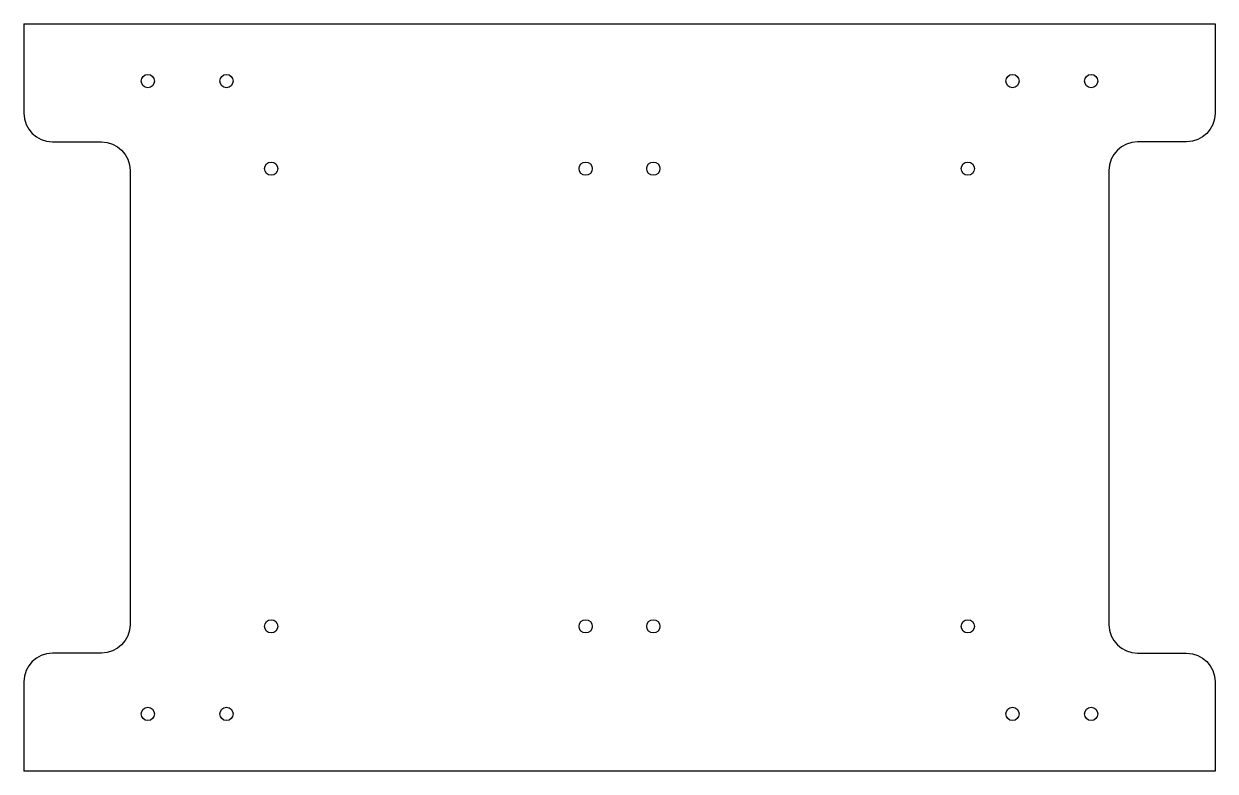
# Model space of a CAD drawing. Extents: x -167 to 167, y -104 to 104.
import ezdxf

# ---------------------------------------------------------------- set-up
doc = ezdxf.new("R2010")
doc.units = 0
doc.layers.get('0').update_dxf_attribs({"linetype": 'CONTINUOUS'})

msp = doc.modelspace()

# ---------------------------------------------------------------- linework, layer by layer
for p, q in [((-166.6875, 104.5), (166.6875, 104.5)), ((166.6875, -104.5), (-166.6875, -104.5))]:
    msp.add_line(p, q)
for points in [[(-166.6875, 104.5), (-166.6875, 79.5, 0.41421356), (-158.6875, 71.5), (-144.9675, 71.5, -0.41421356), (-136.9675, 63.5), (-136.9675, -63.5, -0.41421356), (-144.9675, -71.5), (-158.6875, -71.5, 0.41421356), (-166.6875, -79.5), (-166.6875, -104.5)], [(166.6875, 104.5), (166.6875, 79.5, -0.41421356), (158.6875, 71.5), (144.9675, 71.5, 0.41421356), (136.9675, 63.5), (136.9675, -63.5, 0.41421356), (144.9675, -71.5), (158.6875, -71.5, -0.41421356), (166.6875, -79.5), (166.6875, -104.5)]]:
    msp.add_lwpolyline(points, format="xyb")
for centre in [(-131.9675, 88.5), (-109.9675, 88.5), (109.9675, 88.5), (131.9675, 88.5), (-97.4675, 64), (-9.4675, 64), (9.4675, 64), (97.4675, 64), (-97.4675, -64), (-9.4675, -64), (9.4675, -64), (97.4675, -64), (-131.9675, -88.5), (-109.9675, -88.5), (109.9675, -88.5), (131.9675, -88.5)]:
    msp.add_circle(centre, 1.85)

doc.saveas('drawing.dxf')
